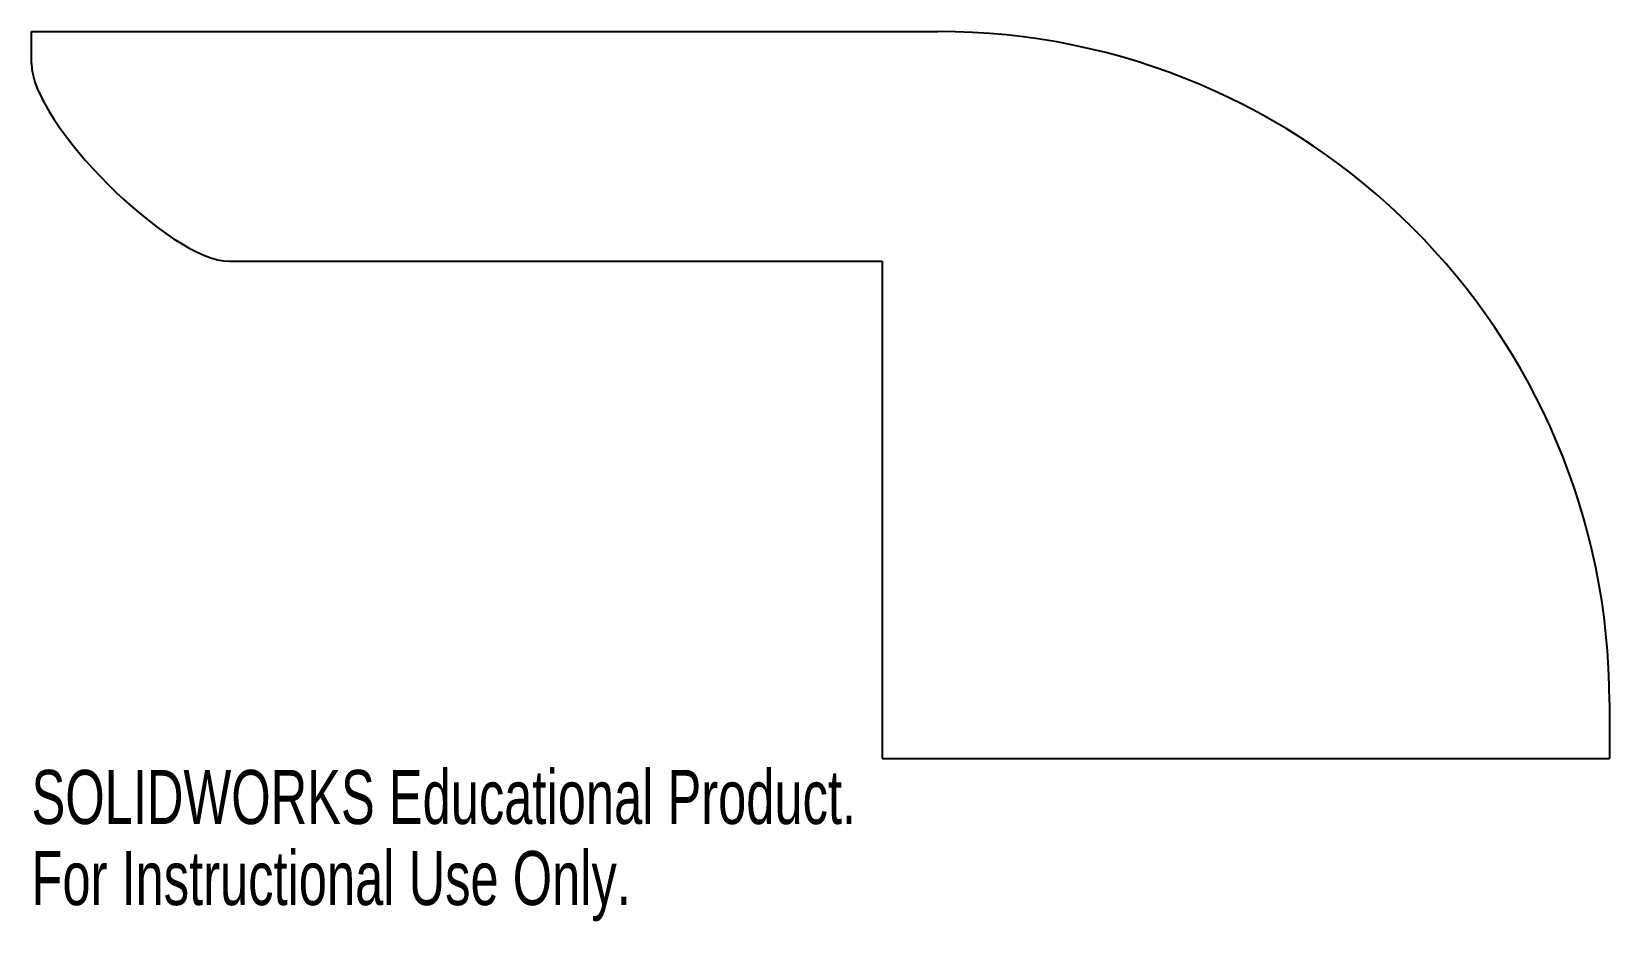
# Model space of a CAD drawing. Header units: millimetres. Extents: x -12 to 129, y 37 to 117.
import ezdxf

# ---------------------------------------------------------------- set-up
doc = ezdxf.new("R2010")
doc.units = ezdxf.units.MM
doc.styles.add('SLDTEXTSTYLE0', font='TXT', dxfattribs={"width": 0.7})

msp = doc.modelspace()

# ---------------------------------------------------------------- linework, layer by layer
at = {"color": 7, "linetype": 'Continuous', "lineweight": 25}
for p, q in [((-11.78, 116.69), (69.22, 116.69)), ((-11.78, 113.83), (-11.78, 116.69)), ((5.9, 96.15), (64.22, 96.15)), ((64.22, 96.15), (64.22, 51.69)), ((129.22, 56.69), (129.22, 51.69)), ((64.22, 51.69), (129.22, 51.69))]:
    msp.add_line(p, q, dxfattribs=at)
msp.add_arc((69.22, 56.69), 60, 0, 90, dxfattribs=at)
msp.add_open_spline([(-11.78, 113.83), (-11.78, 108.53), (0.61, 96.15), (5.9, 96.15)], degree=3, dxfattribs=at)

# ---------------------------------------------------------------- texts
at = {"color": 7, "linetype": 'Continuous', "char_height": 4.8336, "attachment_point": 1, "style": 'SLDTEXTSTYLE0'}
for s, insert in [('SOLIDWORKS Educational Product.', (-11.78, 50.67)), ('For Instructional Use Only.', (-11.78, 43.42))]:
    msp.add_mtext(s, dxfattribs=dict(at, insert=insert))

doc.saveas('drawing.dxf')
